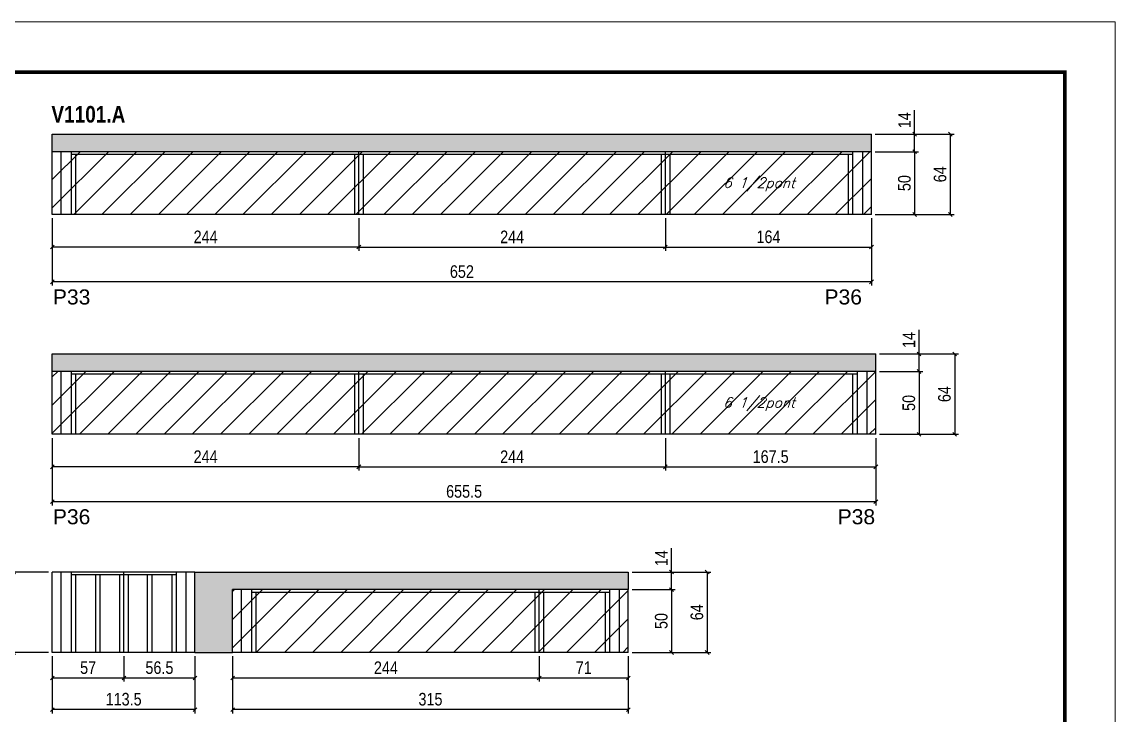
# Model space of a CAD drawing. Extents: x 3309 to 9563, y -2522 to 14608.
# Drawn here: x 5523 to 6393, y 12907 to 13459 of the extents above; entities that cross this region are included whole.
import ezdxf

# ---------------------------------------------------------------- set-up
doc = ezdxf.new("R2010")
doc.units = 0
doc.linetypes.add('DASHED', pattern=[0.75, 0.5, -0.25])
for name, color, linetype in [('5', 5, 'Continuous'), ('COTA', 241, 'Continuous'), ('NOMENCLATURA', 7, 'Continuous'), ('Painéis', 200, 'Continuous'), ('SARR_2.2x7', 40, 'Continuous'), ('SARR_3.5x7', 81, 'Continuous'), ('texto', 7, 'Continuous')]:
    doc.layers.add(name, color=color, linetype=linetype)
for name, color, linetype, lineweight in [('Folhas', 255, 'Continuous', 9), ('Hachura', 251, 'Continuous', 9), ('SARRAFO DE PRESSAO', 251, 'DASHED', 9)]:
    doc.layers.add(name, color=color, linetype=linetype, lineweight=lineweight)
doc.styles.add('COTA TECNICA', font='techl___.ttf', dxfattribs={"height": 10})
doc.styles.add('Romans', font='romans.shx')
doc.styles.get("Standard").update_dxf_attribs({"font": 'arial.ttf'})
doc.styles.add('TECNICA', font='techb___.ttf', dxfattribs={"height": 10})
doc.dimstyles.new('PAINEL', dxfattribs={"dimtxt": 10, "dimasz": 3, "dimexe": 3, "dimexo": 3, "dimgap": 3, "dimtad": 1, "dimdec": 1, "dimzin": 12, "dimdsep": 46, "dimtxsty": 'COTA TECNICA', "dimblk1": 'OBLIQUE', "dimblk2": 'OBLIQUE', "dimsah": 1, "dimcen": 0.9, "dimclrd": 4, "dimclre": 4, "dimclrt": 240, "dimadec": 1, "dimazin": 3, "dimtfac": 1, "dimtdec": 1, "dimtmove": 0, "dimatfit": 3, "dimfxl": 1, "dimtolj": 1, "dimtzin": 12, "dimarcsym": 0})

# ---------------------------------------------------------------- blocks, each defined once
blk = doc.blocks.new('9999999999')
at = {"layer": 'Folhas'}
blk.add_lwpolyline([(98138.98, 34190.21), (99623.98, 34190.21), (99623.98, 35240.21), (98138.98, 35240.21)], close=True, dxfattribs=at)
at = {"layer": 'Folhas', "color": 30, "const_width": 3}
blk.add_lwpolyline([(98213.98, 34230.21), (99583.98, 34230.21), (99583.98, 35200.21), (98213.98, 35200.21)], close=True, dxfattribs=at)
blk = doc.blocks.new('_Oblique')
at = {"color": 0, "linetype": 'ByBlock', "lineweight": -2}
blk.add_line((-0.5, -0.5), (0.5, 0.5), dxfattribs=at)
blk = doc.blocks.new('*D21')
at = {"layer": 'COTA', "color": 4, "linetype": 'ByBlock', "lineweight": -2, "transparency": 16777216}
for p, q in [((5546.93, 13302.9), (5546.93, 13276.98)), ((5790.93, 13302.9), (5790.93, 13276.98)), ((5790.93, 13279.98), (5546.93, 13279.98))]:
    blk.add_line(p, q, dxfattribs=at)
at = {"layer": 'Defpoints', "color": 0, "linetype": 'ByBlock', "transparency": 16777216}
for p in [(5546.93, 13305.9), (5790.93, 13305.9), (5546.93, 13279.98)]:
    blk.add_point(p, dxfattribs=at)
at = {"layer": 'COTA', "color": 4, "linetype": 'ByBlock', "lineweight": -2, "transparency": 16777216, "xscale": 3, "yscale": 3, "zscale": 3, "rotation": 180}
blk.add_blockref('_Oblique', (5546.93, 13279.98), dxfattribs=at)
at = {"layer": 'COTA', "color": 4, "linetype": 'ByBlock', "lineweight": -2, "transparency": 16777216, "xscale": 3, "yscale": 3, "zscale": 3}
blk.add_blockref('_Oblique', (5790.93, 13279.98), dxfattribs=at)
at = {"layer": 'COTA', "color": 240, "linetype": 'ByBlock', "transparency": 16777216, "insert": (5668.93, 13288.06), "char_height": 10, "attachment_point": 5, "style": 'COTA TECNICA'}
blk.add_mtext('\\A1;244', dxfattribs=at)
blk = doc.blocks.new('*D33')
at = {"layer": 'COTA', "color": 4, "linetype": 'ByBlock', "lineweight": -2, "transparency": 16777216}
for p, q in [((5546.93, 13302.9), (5546.93, 13249.27)), ((6198.93, 13302.9), (6198.93, 13249.27)), ((6198.93, 13252.27), (5546.93, 13252.27))]:
    blk.add_line(p, q, dxfattribs=at)
at = {"layer": 'Defpoints', "color": 0, "linetype": 'ByBlock', "transparency": 16777216}
for p in [(5546.93, 13305.9), (6198.93, 13305.9), (5546.93, 13252.27)]:
    blk.add_point(p, dxfattribs=at)
at = {"layer": 'COTA', "color": 4, "linetype": 'ByBlock', "lineweight": -2, "transparency": 16777216, "xscale": 3, "yscale": 3, "zscale": 3, "rotation": 180}
blk.add_blockref('_Oblique', (5546.93, 13252.27), dxfattribs=at)
at = {"layer": 'COTA', "color": 4, "linetype": 'ByBlock', "lineweight": -2, "transparency": 16777216, "xscale": 3, "yscale": 3, "zscale": 3}
blk.add_blockref('_Oblique', (6198.93, 13252.27), dxfattribs=at)
at = {"layer": 'COTA', "color": 240, "linetype": 'ByBlock', "transparency": 16777216, "insert": (5872.93, 13260.38), "char_height": 10, "attachment_point": 5, "style": 'COTA TECNICA'}
blk.add_mtext('\\A1;652', dxfattribs=at)
blk = doc.blocks.new('*D22')
at = {"layer": 'COTA', "color": 4, "lineweight": -2, "transparency": 16777216}
for p, q in [((5790.93, 13302.9), (5790.93, 13276.98)), ((6034.93, 13302.9), (6034.93, 13276.98)), ((5790.93, 13279.98), (6034.93, 13279.98))]:
    blk.add_line(p, q, dxfattribs=at)
at = {"layer": 'Defpoints', "color": 0, "transparency": 16777216}
for p in [(5790.93, 13305.9, 0), (6034.93, 13305.9, 0), (6034.93, 13279.98)]:
    blk.add_point(p, dxfattribs=at)
at = {"layer": 'COTA', "color": 4, "lineweight": -2, "transparency": 16777216, "xscale": 3, "yscale": 3, "zscale": 3, "rotation": 180}
blk.add_blockref('_Oblique', (5790.93, 13279.98), dxfattribs=at)
at = {"layer": 'COTA', "color": 4, "lineweight": -2, "transparency": 16777216, "xscale": 3, "yscale": 3, "zscale": 3}
blk.add_blockref('_Oblique', (6034.93, 13279.98), dxfattribs=at)
at = {"layer": 'COTA', "color": 240, "transparency": 16777216, "insert": (5912.93, 13288.06), "char_height": 10, "attachment_point": 5, "style": 'COTA TECNICA'}
blk.add_mtext('\\A1;244', dxfattribs=at)
blk = doc.blocks.new('*D23')
at = {"layer": 'COTA', "color": 4, "lineweight": -2, "transparency": 16777216}
for p, q in [((6201.93, 13369.9), (6264.65, 13369.9)), ((6261.65, 13369.9), (6261.65, 13305.9)), ((6201.93, 13305.9), (6264.65, 13305.9))]:
    blk.add_line(p, q, dxfattribs=at)
at = {"layer": 'Defpoints', "color": 0, "transparency": 16777216}
for p in [(6198.93, 13369.9, 0), (6198.93, 13305.9, 0), (6261.65, 13305.9)]:
    blk.add_point(p, dxfattribs=at)
at = {"layer": 'COTA', "color": 4, "lineweight": -2, "transparency": 16777216, "xscale": 3, "yscale": 3, "zscale": 3}
for p, rotation in [((6261.65, 13369.9), 90), ((6261.65, 13305.9), 270)]:
    blk.add_blockref('_Oblique', p, dxfattribs=dict(at, rotation=rotation))
at = {"layer": 'COTA', "color": 240, "transparency": 16777216, "insert": (6253.55, 13337.9), "char_height": 10, "attachment_point": 5, "rotation": 90, "style": 'COTA TECNICA'}
blk.add_mtext('\\A1;64', dxfattribs=at)
blk = doc.blocks.new('*D34')
at = {"layer": 'COTA', "color": 4, "lineweight": -2, "transparency": 16777216}
for p, q in [((6034.93, 13302.9), (6034.93, 13276.98)), ((6198.93, 13302.9), (6198.93, 13276.98)), ((6034.93, 13279.98), (6198.93, 13279.98))]:
    blk.add_line(p, q, dxfattribs=at)
at = {"layer": 'Defpoints', "color": 0, "transparency": 16777216}
for p in [(6034.93, 13305.9, 0), (6198.93, 13305.9, 0), (6198.93, 13279.98)]:
    blk.add_point(p, dxfattribs=at)
at = {"layer": 'COTA', "color": 4, "lineweight": -2, "transparency": 16777216, "xscale": 3, "yscale": 3, "zscale": 3, "rotation": 180}
blk.add_blockref('_Oblique', (6034.93, 13279.98), dxfattribs=at)
at = {"layer": 'COTA', "color": 4, "lineweight": -2, "transparency": 16777216, "xscale": 3, "yscale": 3, "zscale": 3}
blk.add_blockref('_Oblique', (6198.93, 13279.98), dxfattribs=at)
at = {"layer": 'COTA', "color": 240, "transparency": 16777216, "insert": (6116.93, 13288.09), "char_height": 10, "attachment_point": 5, "style": 'COTA TECNICA'}
blk.add_mtext('\\A1;164', dxfattribs=at)
blk = doc.blocks.new('*D35')
at = {"layer": 'COTA', "color": 4, "lineweight": -2, "transparency": 16777216}
for p, q in [((6201.93, 13355.9), (6236.29, 13355.9)), ((6233.29, 13355.9), (6233.29, 13305.9)), ((6201.93, 13305.9), (6236.29, 13305.9))]:
    blk.add_line(p, q, dxfattribs=at)
at = {"layer": 'Defpoints', "color": 0, "transparency": 16777216}
for p in [(6198.93, 13355.9, 0), (6198.93, 13305.9, 0), (6233.29, 13305.9)]:
    blk.add_point(p, dxfattribs=at)
at = {"layer": 'COTA', "color": 4, "lineweight": -2, "transparency": 16777216, "xscale": 3, "yscale": 3, "zscale": 3}
for p, rotation in [((6233.29, 13355.9), 90), ((6233.29, 13305.9), 270)]:
    blk.add_blockref('_Oblique', p, dxfattribs=dict(at, rotation=rotation))
at = {"layer": 'COTA', "color": 240, "transparency": 16777216, "insert": (6225.18, 13330.9), "char_height": 10, "attachment_point": 5, "rotation": 90, "style": 'COTA TECNICA'}
blk.add_mtext('\\A1;50', dxfattribs=at)
blk = doc.blocks.new('*D36')
at = {"layer": 'COTA', "color": 4, "lineweight": -2, "transparency": 16777216}
for p, q in [((6233.29, 13369.9), (6233.29, 13389.02)), ((6201.93, 13369.9), (6236.29, 13369.9)), ((6233.29, 13355.9), (6233.29, 13369.9)), ((6201.93, 13355.9), (6236.29, 13355.9))]:
    blk.add_line(p, q, dxfattribs=at)
at = {"layer": 'Defpoints', "color": 0, "transparency": 16777216}
for p in [(6198.93, 13369.9, 0), (6233.29, 13369.9), (6198.93, 13355.9, 0)]:
    blk.add_point(p, dxfattribs=at)
at = {"layer": 'COTA', "color": 4, "lineweight": -2, "transparency": 16777216, "xscale": 3, "yscale": 3, "zscale": 3}
for p, rotation in [((6233.29, 13369.9), 90), ((6233.29, 13355.9), 270)]:
    blk.add_blockref('_Oblique', p, dxfattribs=dict(at, rotation=rotation))
at = {"layer": 'COTA', "color": 240, "transparency": 16777216, "insert": (6225.22, 13380.96), "char_height": 10, "attachment_point": 5, "rotation": 90, "style": 'COTA TECNICA'}
blk.add_mtext('\\A1;14', dxfattribs=at)
blk = doc.blocks.new('*D24')
at = {"layer": 'COTA', "color": 4, "linetype": 'ByBlock', "lineweight": -2, "transparency": 16777216}
for p, q in [((5546.93, 13127.89), (5546.93, 13101.97)), ((5790.93, 13127.89), (5790.93, 13101.97)), ((5790.93, 13104.97), (5546.93, 13104.97))]:
    blk.add_line(p, q, dxfattribs=at)
at = {"layer": 'Defpoints', "color": 0, "linetype": 'ByBlock', "transparency": 16777216}
for p in [(5546.93, 13130.89), (5790.93, 13130.89), (5546.93, 13104.97)]:
    blk.add_point(p, dxfattribs=at)
at = {"layer": 'COTA', "color": 4, "linetype": 'ByBlock', "lineweight": -2, "transparency": 16777216, "xscale": 3, "yscale": 3, "zscale": 3, "rotation": 180}
blk.add_blockref('_Oblique', (5546.93, 13104.97), dxfattribs=at)
at = {"layer": 'COTA', "color": 4, "linetype": 'ByBlock', "lineweight": -2, "transparency": 16777216, "xscale": 3, "yscale": 3, "zscale": 3}
blk.add_blockref('_Oblique', (5790.93, 13104.97), dxfattribs=at)
at = {"layer": 'COTA', "color": 240, "linetype": 'ByBlock', "transparency": 16777216, "insert": (5668.93, 13113.05), "char_height": 10, "attachment_point": 5, "style": 'COTA TECNICA'}
blk.add_mtext('\\A1;244', dxfattribs=at)
blk = doc.blocks.new('*D37')
at = {"layer": 'COTA', "color": 4, "linetype": 'ByBlock', "lineweight": -2, "transparency": 16777216}
for p, q in [((5546.93, 13127.89), (5546.93, 13074.26)), ((6202.43, 13127.89), (6202.43, 13074.26)), ((6202.43, 13077.26), (5546.93, 13077.26))]:
    blk.add_line(p, q, dxfattribs=at)
at = {"layer": 'Defpoints', "color": 0, "linetype": 'ByBlock', "transparency": 16777216}
for p in [(5546.93, 13130.89), (6202.43, 13130.89), (5546.93, 13077.26)]:
    blk.add_point(p, dxfattribs=at)
at = {"layer": 'COTA', "color": 4, "linetype": 'ByBlock', "lineweight": -2, "transparency": 16777216, "xscale": 3, "yscale": 3, "zscale": 3, "rotation": 180}
blk.add_blockref('_Oblique', (5546.93, 13077.26), dxfattribs=at)
at = {"layer": 'COTA', "color": 4, "linetype": 'ByBlock', "lineweight": -2, "transparency": 16777216, "xscale": 3, "yscale": 3, "zscale": 3}
blk.add_blockref('_Oblique', (6202.43, 13077.26), dxfattribs=at)
at = {"layer": 'COTA', "color": 240, "linetype": 'ByBlock', "transparency": 16777216, "insert": (5874.68, 13085.37), "char_height": 10, "attachment_point": 5, "style": 'COTA TECNICA'}
blk.add_mtext('\\A1;655.5', dxfattribs=at)
blk = doc.blocks.new('*D25')
at = {"layer": 'COTA', "color": 4, "lineweight": -2, "transparency": 16777216}
for p, q in [((5790.93, 13127.89), (5790.93, 13101.97)), ((6034.93, 13127.89), (6034.93, 13101.97)), ((5790.93, 13104.97), (6034.93, 13104.97))]:
    blk.add_line(p, q, dxfattribs=at)
at = {"layer": 'Defpoints', "color": 0, "transparency": 16777216}
for p in [(5790.93, 13130.89, 0), (6034.93, 13130.89, 0), (6034.93, 13104.97)]:
    blk.add_point(p, dxfattribs=at)
at = {"layer": 'COTA', "color": 4, "lineweight": -2, "transparency": 16777216, "xscale": 3, "yscale": 3, "zscale": 3, "rotation": 180}
blk.add_blockref('_Oblique', (5790.93, 13104.97), dxfattribs=at)
at = {"layer": 'COTA', "color": 4, "lineweight": -2, "transparency": 16777216, "xscale": 3, "yscale": 3, "zscale": 3}
blk.add_blockref('_Oblique', (6034.93, 13104.97), dxfattribs=at)
at = {"layer": 'COTA', "color": 240, "transparency": 16777216, "insert": (5912.93, 13113.05), "char_height": 10, "attachment_point": 5, "style": 'COTA TECNICA'}
blk.add_mtext('\\A1;244', dxfattribs=at)
blk = doc.blocks.new('*D26')
at = {"layer": 'COTA', "color": 4, "lineweight": -2, "transparency": 16777216}
for p, q in [((6205.43, 13194.89), (6268.15, 13194.89)), ((6265.15, 13194.89), (6265.15, 13130.89)), ((6205.43, 13130.89), (6268.15, 13130.89))]:
    blk.add_line(p, q, dxfattribs=at)
at = {"layer": 'Defpoints', "color": 0, "transparency": 16777216}
for p in [(6202.43, 13194.89, 0), (6202.43, 13130.89, 0), (6265.15, 13130.89)]:
    blk.add_point(p, dxfattribs=at)
at = {"layer": 'COTA', "color": 4, "lineweight": -2, "transparency": 16777216, "xscale": 3, "yscale": 3, "zscale": 3}
for p, rotation in [((6265.15, 13194.89), 90), ((6265.15, 13130.89), 270)]:
    blk.add_blockref('_Oblique', p, dxfattribs=dict(at, rotation=rotation))
at = {"layer": 'COTA', "color": 240, "transparency": 16777216, "insert": (6257.05, 13162.89), "char_height": 10, "attachment_point": 5, "rotation": 90, "style": 'COTA TECNICA'}
blk.add_mtext('\\A1;64', dxfattribs=at)
blk = doc.blocks.new('*D38')
at = {"layer": 'COTA', "color": 4, "lineweight": -2, "transparency": 16777216}
for p, q in [((6034.93, 13127.89), (6034.93, 13101.97)), ((6202.43, 13127.89), (6202.43, 13101.97)), ((6034.93, 13104.97), (6202.43, 13104.97))]:
    blk.add_line(p, q, dxfattribs=at)
at = {"layer": 'Defpoints', "color": 0, "transparency": 16777216}
for p in [(6034.93, 13130.89, 0), (6202.43, 13130.89, 0), (6202.43, 13104.97)]:
    blk.add_point(p, dxfattribs=at)
at = {"layer": 'COTA', "color": 4, "lineweight": -2, "transparency": 16777216, "xscale": 3, "yscale": 3, "zscale": 3, "rotation": 180}
blk.add_blockref('_Oblique', (6034.93, 13104.97), dxfattribs=at)
at = {"layer": 'COTA', "color": 4, "lineweight": -2, "transparency": 16777216, "xscale": 3, "yscale": 3, "zscale": 3}
blk.add_blockref('_Oblique', (6202.43, 13104.97), dxfattribs=at)
at = {"layer": 'COTA', "color": 240, "transparency": 16777216, "insert": (6118.68, 13113.08), "char_height": 10, "attachment_point": 5, "style": 'COTA TECNICA'}
blk.add_mtext('\\A1;167.5', dxfattribs=at)
blk = doc.blocks.new('*D39')
at = {"layer": 'COTA', "color": 4, "lineweight": -2, "transparency": 16777216}
for p, q in [((6205.43, 13180.89), (6239.79, 13180.89)), ((6236.79, 13180.89), (6236.79, 13130.89)), ((6205.43, 13130.89), (6239.79, 13130.89))]:
    blk.add_line(p, q, dxfattribs=at)
at = {"layer": 'Defpoints', "color": 0, "transparency": 16777216}
for p in [(6202.43, 13180.89, 0), (6202.43, 13130.89, 0), (6236.79, 13130.89)]:
    blk.add_point(p, dxfattribs=at)
at = {"layer": 'COTA', "color": 4, "lineweight": -2, "transparency": 16777216, "xscale": 3, "yscale": 3, "zscale": 3}
for p, rotation in [((6236.79, 13180.89), 90), ((6236.79, 13130.89), 270)]:
    blk.add_blockref('_Oblique', p, dxfattribs=dict(at, rotation=rotation))
at = {"layer": 'COTA', "color": 240, "transparency": 16777216, "insert": (6228.68, 13155.89), "char_height": 10, "attachment_point": 5, "rotation": 90, "style": 'COTA TECNICA'}
blk.add_mtext('\\A1;50', dxfattribs=at)
blk = doc.blocks.new('*D40')
at = {"layer": 'COTA', "color": 4, "lineweight": -2, "transparency": 16777216}
for p, q in [((6236.79, 13194.89), (6236.79, 13214.01)), ((6205.43, 13194.89), (6239.79, 13194.89)), ((6236.79, 13180.89), (6236.79, 13194.89)), ((6205.43, 13180.89), (6239.79, 13180.89))]:
    blk.add_line(p, q, dxfattribs=at)
at = {"layer": 'Defpoints', "color": 0, "transparency": 16777216}
for p in [(6202.43, 13194.89, 0), (6236.79, 13194.89), (6202.43, 13180.89, 0)]:
    blk.add_point(p, dxfattribs=at)
at = {"layer": 'COTA', "color": 4, "lineweight": -2, "transparency": 16777216, "xscale": 3, "yscale": 3, "zscale": 3}
for p, rotation in [((6236.79, 13194.89), 90), ((6236.79, 13180.89), 270)]:
    blk.add_blockref('_Oblique', p, dxfattribs=dict(at, rotation=rotation))
at = {"layer": 'COTA', "color": 240, "transparency": 16777216, "insert": (6228.72, 13205.95), "char_height": 10, "attachment_point": 5, "rotation": 90, "style": 'COTA TECNICA'}
blk.add_mtext('\\A1;14', dxfattribs=at)
blk = doc.blocks.new('*D41')
at = {"layer": 'COTA', "color": 4, "linetype": 'ByBlock', "lineweight": -2, "transparency": 16777216}
for p, q in [((5546.93, 12954.21), (5546.93, 12908.71)), ((5660.43, 12954.21), (5660.43, 12908.71)), ((5660.43, 12911.71), (5546.93, 12911.71))]:
    blk.add_line(p, q, dxfattribs=at)
at = {"layer": 'Defpoints', "color": 0, "linetype": 'ByBlock', "transparency": 16777216}
for p in [(5546.93, 12957.21), (5660.43, 12957.21), (5546.93, 12911.71)]:
    blk.add_point(p, dxfattribs=at)
at = {"layer": 'COTA', "color": 4, "linetype": 'ByBlock', "lineweight": -2, "transparency": 16777216, "xscale": 3, "yscale": 3, "zscale": 3, "rotation": 180}
blk.add_blockref('_Oblique', (5546.93, 12911.71), dxfattribs=at)
at = {"layer": 'COTA', "color": 4, "linetype": 'ByBlock', "lineweight": -2, "transparency": 16777216, "xscale": 3, "yscale": 3, "zscale": 3}
blk.add_blockref('_Oblique', (5660.43, 12911.71), dxfattribs=at)
at = {"layer": 'COTA', "color": 240, "linetype": 'ByBlock', "transparency": 16777216, "insert": (5603.68, 12919.93), "char_height": 10, "attachment_point": 5, "style": 'COTA TECNICA'}
blk.add_mtext('\\A1;113.5', dxfattribs=at)
blk = doc.blocks.new('*D42')
at = {"layer": 'COTA', "color": 4, "lineweight": -2, "transparency": 16777216}
for p, q in [((5546.93, 12954.21), (5546.93, 12933.96)), ((5603.93, 12954.21), (5603.93, 12933.96)), ((5546.93, 12936.96), (5603.93, 12936.96))]:
    blk.add_line(p, q, dxfattribs=at)
at = {"layer": 'Defpoints', "color": 0, "transparency": 16777216}
for p in [(5546.93, 12957.21), (5603.93, 12957.21), (5603.93, 12936.96)]:
    blk.add_point(p, dxfattribs=at)
at = {"layer": 'COTA', "color": 4, "lineweight": -2, "transparency": 16777216, "xscale": 3, "yscale": 3, "zscale": 3, "rotation": 180}
blk.add_blockref('_Oblique', (5546.93, 12936.96), dxfattribs=at)
at = {"layer": 'COTA', "color": 4, "lineweight": -2, "transparency": 16777216, "xscale": 3, "yscale": 3, "zscale": 3}
blk.add_blockref('_Oblique', (5603.93, 12936.96), dxfattribs=at)
at = {"layer": 'COTA', "color": 240, "transparency": 16777216, "insert": (5575.43, 12945.07), "char_height": 10, "attachment_point": 5, "style": 'COTA TECNICA'}
blk.add_mtext('\\A1;57', dxfattribs=at)
blk = doc.blocks.new('*D43')
at = {"layer": 'COTA', "color": 4, "lineweight": -2, "transparency": 16777216}
for p, q in [((5603.93, 12954.21), (5603.93, 12933.96)), ((5660.43, 12954.21), (5660.43, 12933.96)), ((5603.93, 12936.96), (5660.43, 12936.96))]:
    blk.add_line(p, q, dxfattribs=at)
at = {"layer": 'Defpoints', "color": 0, "transparency": 16777216}
for p in [(5603.93, 12957.21), (5660.43, 12957.21), (5660.43, 12936.96)]:
    blk.add_point(p, dxfattribs=at)
at = {"layer": 'COTA', "color": 4, "lineweight": -2, "transparency": 16777216, "xscale": 3, "yscale": 3, "zscale": 3, "rotation": 180}
blk.add_blockref('_Oblique', (5603.93, 12936.96), dxfattribs=at)
at = {"layer": 'COTA', "color": 4, "lineweight": -2, "transparency": 16777216, "xscale": 3, "yscale": 3, "zscale": 3}
blk.add_blockref('_Oblique', (5660.43, 12936.96), dxfattribs=at)
at = {"layer": 'COTA', "color": 240, "transparency": 16777216, "insert": (5632.18, 12945.07), "char_height": 10, "attachment_point": 5, "style": 'COTA TECNICA'}
blk.add_mtext('\\A1;56.5', dxfattribs=at)
blk = doc.blocks.new('*D44')
at = {"layer": 'COTA', "color": 4, "linetype": 'ByBlock', "lineweight": -2, "transparency": 16777216}
for p, q in [((5690.43, 12954.21), (5690.43, 12908.71)), ((6005.39, 12954.21), (6005.39, 12908.71)), ((6005.39, 12911.71), (5690.43, 12911.71))]:
    blk.add_line(p, q, dxfattribs=at)
at = {"layer": 'Defpoints', "color": 0, "linetype": 'ByBlock', "transparency": 16777216}
for p in [(5690.43, 12957.21), (6005.39, 12957.21), (5690.43, 12911.71)]:
    blk.add_point(p, dxfattribs=at)
at = {"layer": 'COTA', "color": 4, "linetype": 'ByBlock', "lineweight": -2, "transparency": 16777216, "xscale": 3, "yscale": 3, "zscale": 3, "rotation": 180}
blk.add_blockref('_Oblique', (5690.43, 12911.71), dxfattribs=at)
at = {"layer": 'COTA', "color": 4, "linetype": 'ByBlock', "lineweight": -2, "transparency": 16777216, "xscale": 3, "yscale": 3, "zscale": 3}
blk.add_blockref('_Oblique', (6005.39, 12911.71), dxfattribs=at)
at = {"layer": 'COTA', "color": 240, "linetype": 'ByBlock', "transparency": 16777216, "insert": (5847.91, 12919.93), "char_height": 10, "attachment_point": 5, "style": 'COTA TECNICA'}
blk.add_mtext('\\A1;315', dxfattribs=at)
blk = doc.blocks.new('*D45')
at = {"layer": 'COTA', "color": 4, "lineweight": -2, "transparency": 16777216}
for p, q in [((5690.43, 12954.21), (5690.43, 12933.96)), ((5934.43, 12954.21), (5934.43, 12933.96)), ((5690.43, 12936.96), (5934.43, 12936.96))]:
    blk.add_line(p, q, dxfattribs=at)
at = {"layer": 'Defpoints', "color": 0, "transparency": 16777216}
for p in [(5690.43, 12957.21), (5934.43, 12957.21), (5934.43, 12936.96)]:
    blk.add_point(p, dxfattribs=at)
at = {"layer": 'COTA', "color": 4, "lineweight": -2, "transparency": 16777216, "xscale": 3, "yscale": 3, "zscale": 3, "rotation": 180}
blk.add_blockref('_Oblique', (5690.43, 12936.96), dxfattribs=at)
at = {"layer": 'COTA', "color": 4, "lineweight": -2, "transparency": 16777216, "xscale": 3, "yscale": 3, "zscale": 3}
blk.add_blockref('_Oblique', (5934.43, 12936.96), dxfattribs=at)
at = {"layer": 'COTA', "color": 240, "transparency": 16777216, "insert": (5812.43, 12945.04), "char_height": 10, "attachment_point": 5, "style": 'COTA TECNICA'}
blk.add_mtext('\\A1;244', dxfattribs=at)
blk = doc.blocks.new('*D46')
at = {"layer": 'COTA', "color": 4, "lineweight": -2, "transparency": 16777216}
for p, q in [((5934.43, 12954.21), (5934.43, 12933.96)), ((6005.39, 12954.21), (6005.39, 12933.96)), ((5934.43, 12936.96), (6005.39, 12936.96))]:
    blk.add_line(p, q, dxfattribs=at)
at = {"layer": 'Defpoints', "color": 0, "transparency": 16777216}
for p in [(5934.43, 12957.21), (6005.39, 12957.21), (6005.39, 12936.96)]:
    blk.add_point(p, dxfattribs=at)
at = {"layer": 'COTA', "color": 4, "lineweight": -2, "transparency": 16777216, "xscale": 3, "yscale": 3, "zscale": 3, "rotation": 180}
blk.add_blockref('_Oblique', (5934.43, 12936.96), dxfattribs=at)
at = {"layer": 'COTA', "color": 4, "lineweight": -2, "transparency": 16777216, "xscale": 3, "yscale": 3, "zscale": 3}
blk.add_blockref('_Oblique', (6005.39, 12936.96), dxfattribs=at)
at = {"layer": 'COTA', "color": 240, "transparency": 16777216, "insert": (5969.91, 12945.04), "char_height": 10, "attachment_point": 5, "style": 'COTA TECNICA'}
blk.add_mtext('\\A1;71', dxfattribs=at)
blk = doc.blocks.new('*D27')
at = {"layer": 'COTA', "color": 4, "lineweight": -2, "transparency": 16777216}
for p, q in [((6008.39, 13021.21), (6071.11, 13021.21)), ((6068.11, 13021.21), (6068.11, 12957.21)), ((6008.39, 12957.21), (6071.11, 12957.21))]:
    blk.add_line(p, q, dxfattribs=at)
at = {"layer": 'Defpoints', "color": 0, "transparency": 16777216}
for p in [(6005.39, 13021.21, 0), (6005.39, 12957.21, 0), (6068.11, 12957.21)]:
    blk.add_point(p, dxfattribs=at)
at = {"layer": 'COTA', "color": 4, "lineweight": -2, "transparency": 16777216, "xscale": 3, "yscale": 3, "zscale": 3}
for p, rotation in [((6068.11, 13021.21), 90), ((6068.11, 12957.21), 270)]:
    blk.add_blockref('_Oblique', p, dxfattribs=dict(at, rotation=rotation))
at = {"layer": 'COTA', "color": 240, "transparency": 16777216, "insert": (6060.01, 12989.21), "char_height": 10, "attachment_point": 5, "rotation": 90, "style": 'COTA TECNICA'}
blk.add_mtext('\\A1;64', dxfattribs=at)
blk = doc.blocks.new('*D28')
at = {"layer": 'COTA', "color": 4, "lineweight": -2, "transparency": 16777216}
for p, q in [((6008.39, 13007.21), (6042.75, 13007.21)), ((6039.75, 13007.21), (6039.75, 12957.21)), ((6008.39, 12957.21), (6042.75, 12957.21))]:
    blk.add_line(p, q, dxfattribs=at)
at = {"layer": 'Defpoints', "color": 0, "transparency": 16777216}
for p in [(6005.39, 13007.21, 0), (6005.39, 12957.21, 0), (6039.75, 12957.21)]:
    blk.add_point(p, dxfattribs=at)
at = {"layer": 'COTA', "color": 4, "lineweight": -2, "transparency": 16777216, "xscale": 3, "yscale": 3, "zscale": 3}
for p, rotation in [((6039.75, 13007.21), 90), ((6039.75, 12957.21), 270)]:
    blk.add_blockref('_Oblique', p, dxfattribs=dict(at, rotation=rotation))
at = {"layer": 'COTA', "color": 240, "transparency": 16777216, "insert": (6031.64, 12982.21), "char_height": 10, "attachment_point": 5, "rotation": 90, "style": 'COTA TECNICA'}
blk.add_mtext('\\A1;50', dxfattribs=at)
blk = doc.blocks.new('*D29')
at = {"layer": 'COTA', "color": 4, "lineweight": -2, "transparency": 16777216}
for p, q in [((6039.75, 13021.21), (6039.75, 13040.32)), ((6008.39, 13021.21), (6042.75, 13021.21)), ((6039.75, 13007.21), (6039.75, 13021.21)), ((6008.39, 13007.21), (6042.75, 13007.21))]:
    blk.add_line(p, q, dxfattribs=at)
at = {"layer": 'Defpoints', "color": 0, "transparency": 16777216}
for p in [(6005.39, 13021.21, 0), (6039.75, 13021.21), (6005.39, 13007.21, 0)]:
    blk.add_point(p, dxfattribs=at)
at = {"layer": 'COTA', "color": 4, "lineweight": -2, "transparency": 16777216, "xscale": 3, "yscale": 3, "zscale": 3}
for p, rotation in [((6039.75, 13021.21), 90), ((6039.75, 13007.21), 270)]:
    blk.add_blockref('_Oblique', p, dxfattribs=dict(at, rotation=rotation))
at = {"layer": 'COTA', "color": 240, "transparency": 16777216, "insert": (6031.68, 13032.27), "char_height": 10, "attachment_point": 5, "rotation": 90, "style": 'COTA TECNICA'}
blk.add_mtext('\\A1;14', dxfattribs=at)
blk = doc.blocks.new('*D2779')
at = {"layer": 'COTA', "color": 4, "lineweight": -2, "transparency": 16777216}
for p, q in [((5543.93, 13021.21), (5513.18, 13021.21)), ((5516.18, 13021.21), (5516.18, 12957.21)), ((5543.93, 12957.21), (5513.18, 12957.21))]:
    blk.add_line(p, q, dxfattribs=at)
at = {"layer": 'Defpoints', "color": 0, "transparency": 16777216}
for p in [(5546.93, 13021.21, 0), (5516.18, 12957.21), (5546.93, 12957.21, 0)]:
    blk.add_point(p, dxfattribs=at)
at = {"layer": 'COTA', "color": 4, "lineweight": -2, "transparency": 16777216, "xscale": 3, "yscale": 3, "zscale": 3}
for p, rotation in [((5516.18, 13021.21), 90), ((5516.18, 12957.21), 270)]:
    blk.add_blockref('_Oblique', p, dxfattribs=dict(at, rotation=rotation))
at = {"layer": 'COTA', "color": 240, "transparency": 16777216, "insert": (5508.07, 12989.21), "char_height": 10, "attachment_point": 5, "rotation": 90, "style": 'COTA TECNICA'}
blk.add_mtext('\\A1;64', dxfattribs=at)

msp = doc.modelspace()

# ---------------------------------------------------------------- hatches: boundary and pattern name
at = {"layer": 'COTA'}
h = msp.add_hatch(dxfattribs=at)
h.set_pattern_fill('AR-CONC', color=256, scale=0.03)
h.set_pattern_definition([(50, (-1379.811, 93.8925), (5.4655401, -0.4781726), [0.5715, -6.2865]), (355, (-1379.811, 93.8925), (-1.0573026, 5.7317054), [0.4572, -5.0292175]), (100.451445, (-1379.3557, 93.8527), (4.4082374, 5.2535326), [0.4857003, -5.3427073]), (46.1842, (-1379.811, 95.4165), (8.1323712, -1.2612698), [0.85725, -9.42975]), (96.63556, (-1379.1334, 95.3114), (7.122124, 7.4227837), [0.7285507, -8.0140682]), (351.18415, (-1379.811, 95.4165), (7.122124, 7.4227837), [0.685799, -7.543792]), (21, (-1379.049, 95.0355), (4.5484317, -3.067956), [0.5715, -6.2865]), (326, (-1379.049, 95.0355), (1.8540609, 5.525639), [0.4572, -5.0292]), (71.451445, (-1378.67, 94.78), (6.4024926, 2.457683), [0.4857003, -5.3426981]), (37.5, (-1379.8111, 93.8925), (0.0926581, 2.53665117), [0, -4.96824, 0, -5.1054, 0, -5.04825]), (7.5, (-1379.811, 93.8925), (2.00458988, 3.00541724), [0, -2.91084, 0, -4.85394, 0, -1.92405]), (327.5, (-1381.5104, 93.8925), (4.06771786, -0.17186232), [0, -1.905, 0, -5.9436, 0, -7.8867]), (317.5, (-1382.2724, 93.8925), (4.44387544, 0.7627947), [0, -2.4765, 0, -3.94716, 0, -5.6007])])
h.paths.add_polyline_path([(6198.93, 13355.9), (6198.93, 13369.9), (5546.93, 13369.9), (5546.93, 13355.9)])
h = msp.add_hatch(dxfattribs=at)
h.set_pattern_fill('AR-CONC', color=256, scale=0.03)
h.set_pattern_definition([(50, (-1379.811, -81.118), (5.4655401, -0.4781726), [0.5715, -6.2865]), (355, (-1379.811, -81.118), (-1.0573026, 5.7317054), [0.4572, -5.0292175]), (100.451445, (-1379.3557, -81.158), (4.4082374, 5.2535326), [0.4857003, -5.3427073]), (46.1842, (-1379.811, -79.594), (8.1323712, -1.2612698), [0.85725, -9.42975]), (96.63556, (-1379.1334, -79.699), (7.122124, 7.4227837), [0.7285507, -8.0140682]), (351.18415, (-1379.811, -79.594), (7.122124, 7.4227837), [0.685799, -7.543792]), (21, (-1379.049, -79.975), (4.5484317, -3.067956), [0.5715, -6.2865]), (326, (-1379.049, -79.975), (1.8540609, 5.525639), [0.4572, -5.0292]), (71.451445, (-1378.67, -80.2306), (6.4024926, 2.457683), [0.4857003, -5.3426981]), (37.5, (-1379.8111, -81.118), (0.0926581, 2.53665117), [0, -4.96824, 0, -5.1054, 0, -5.04825]), (7.5, (-1379.811, -81.118), (2.00458988, 3.00541724), [0, -2.91084, 0, -4.85394, 0, -1.92405]), (327.5, (-1381.5104, -81.118), (4.06771786, -0.17186232), [0, -1.905, 0, -5.9436, 0, -7.8867]), (317.5, (-1382.2724, -81.118), (4.44387544, 0.7627947), [0, -2.4765, 0, -3.94716, 0, -5.6007])])
h.paths.add_polyline_path([(6202.43, 13180.89), (6202.43, 13194.89), (5546.93, 13194.89), (5546.93, 13180.89)])
h = msp.add_hatch(dxfattribs=at)
h.set_pattern_fill('AR-CONC', color=256, scale=0.03)
h.set_pattern_definition([(50, (138.2383, 0), (5.46554, -0.4781726), [0.5715, -6.2865]), (355, (138.238, 0), (-1.0573026, 5.7317054), [0.4572, -5.0292175]), (100.451445, (138.6937, -0.04), (4.4082374, 5.2535326), [0.4857003, -5.3427073]), (46.1842, (138.238, 1.524), (8.1323712, -1.2612698), [0.85725, -9.42975]), (96.63556, (138.916, 1.419), (7.122124, 7.4227837), [0.7285507, -8.0140682]), (351.18415, (138.238, 1.524), (7.122124, 7.4227837), [0.685799, -7.543792]), (21, (139.0003, 1.143), (4.5484317, -3.067956), [0.5715, -6.2865]), (326, (139, 1.143), (1.8540609, 5.525639), [0.4572, -5.0292]), (71.451445, (139.3793, 0.8873), (6.4024926, 2.457683), [0.4857003, -5.3426981]), (37.5, (138.2383, 0), (0.0926581, 2.53665117), [0, -4.96824, 0, -5.1054, 0, -5.04825]), (7.5, (138.2383, 0), (2.0045899, 3.00541724), [0, -2.91084, 0, -4.85394, 0, -1.92405]), (327.5, (136.539, 0), (4.06771786, -0.17186232), [0, -1.905, 0, -5.9436, 0, -7.8867]), (317.5, (135.777, 0), (4.4438754, 0.7627947), [0, -2.4765, 0, -3.94716, 0, -5.6007])])
h.paths.add_polyline_path([(5690.43, 13007.21), (6005.39, 13007.21), (6005.39, 13021.21), (5660.43, 13021.21), (5660.43, 12957.21), (5690.43, 12957.21)])
at = {"layer": 'Hachura'}
h = msp.add_hatch(dxfattribs=at)
h.set_pattern_fill('ANSI31', color=256, scale=5)
h.set_pattern_definition([(45, (138.238, 0), (-11.22532, 11.22532), [])])
h.paths.add_polyline_path([(5790.93, 13355.9), (5546.93, 13355.9), (5546.93, 13305.9), (5790.93, 13305.9)])
h.paths.add_polyline_path([(6198.93, 13355.9), (5790.93, 13355.9), (5790.93, 13305.9), (6198.93, 13305.9)])
h.paths.add_polyline_path([(6202.43, 13180.89), (5790.93, 13180.89), (5790.93, 13130.89), (6202.43, 13130.89)])
h.paths.add_polyline_path([(5790.93, 13180.89), (5546.93, 13180.89), (5546.93, 13130.89), (5790.93, 13130.89)])
h.paths.add_polyline_path([(5934.43, 13007.21), (5690.43, 13007.21), (5690.43, 12957.21), (5934.43, 12957.21)])
h.paths.add_polyline_path([(6005.39, 13007.21), (5934.43, 13007.21), (5934.43, 12957.21), (6005.39, 12957.21)])

# ---------------------------------------------------------------- linework, layer by layer
at = {"layer": 'COTA'}
for p, q in [((5546.93, 13355.9, 0), (5546.93, 13369.9, 0)), ((5546.93, 13369.9, 0), (6198.93, 13369.9, 0)), ((6198.93, 13355.9, 0), (6198.93, 13369.9, 0)), ((5546.93, 13180.89, 0), (5546.93, 13194.89, 0)), ((5546.93, 13194.89, 0), (6202.43, 13194.89, 0)), ((6202.43, 13180.89, 0), (6202.43, 13194.89, 0)), ((5660.43, 13021.21, 0), (6005.39, 13021.21, 0)), ((6005.39, 13021.21, 0), (6005.39, 13007.21, 0)), ((5660.43, 12957.21, 0), (5690.43, 12957.21, 0))]:
    msp.add_line(p, q, dxfattribs=at)
at = {"layer": 'Painéis', "linetype": 'ByBlock'}
for p, q in [((6198.93, 13355.9, 0), (5546.93, 13355.9, 0)), ((5546.93, 13305.9, 0), (5546.93, 13355.9, 0)), ((5790.93, 13305.9, 0), (5790.93, 13355.9, 0)), ((6034.93, 13305.9, 0), (6034.93, 13355.9, 0)), ((6198.93, 13305.9, 0), (6198.93, 13355.9, 0)), ((6198.93, 13305.9, 0), (5546.93, 13305.9, 0)), ((6202.43, 13180.89, 0), (5546.93, 13180.89, 0)), ((5546.93, 13130.89, 0), (5546.93, 13180.89, 0)), ((5790.93, 13130.89, 0), (5790.93, 13180.89, 0)), ((6034.93, 13130.89, 0), (6034.93, 13180.89, 0)), ((6202.43, 13130.89, 0), (6202.43, 13180.89, 0)), ((6202.43, 13130.89, 0), (5546.93, 13130.89, 0)), ((5660.43, 13021.21, 0), (5546.93, 13021.21, 0)), ((5546.93, 12957.21, 0), (5546.93, 13021.21, 0)), ((5603.93, 12957.21, 0), (5603.93, 13021.21, 0)), ((5660.43, 12957.21, 0), (5660.43, 13021.21, 0)), ((6005.39, 13007.21, 0), (5690.43, 13007.21, 0)), ((5690.43, 12957.21, 0), (5690.43, 13007.21, 0)), ((5934.43, 12957.21, 0), (5934.43, 13007.21, 0)), ((6005.39, 12957.21, 0), (6005.39, 13007.21, 0)), ((5660.43, 12957.21, 0), (5546.93, 12957.21, 0)), ((6005.39, 12957.21, 0), (5690.43, 12957.21, 0))]:
    msp.add_line(p, q, dxfattribs=at)
at = {"layer": 'SARR_2.2x7', "linetype": 'Continuous'}
for p, q in [((5553.93, 13305.9, 0), (5553.93, 13355.9, 0)), ((5790.93, 13353.7, 0), (5561.93, 13353.7, 0)), ((6034.93, 13353.7, 0), (5790.93, 13353.7, 0)), ((6183.93, 13353.7, 0), (6034.93, 13353.7, 0)), ((6191.93, 13305.9, 0), (6191.93, 13355.9, 0)), ((5553.93, 13130.89, 0), (5553.93, 13180.89, 0)), ((5790.93, 13178.69, 0), (5561.93, 13178.69, 0)), ((6034.93, 13178.69, 0), (5790.93, 13178.69, 0)), ((6187.43, 13178.69, 0), (6034.93, 13178.69, 0)), ((6195.43, 13130.89, 0), (6195.43, 13180.89, 0)), ((5553.93, 12957.21, 0), (5553.93, 13021.21, 0)), ((5603.93, 13019.01, 0), (5561.93, 13019.01, 0)), ((5645.43, 13019.01, 0), (5603.93, 13019.01, 0)), ((5653.43, 12957.21, 0), (5653.43, 13021.21, 0)), ((5697.43, 12957.21, 0), (5697.43, 13007.21, 0)), ((5934.43, 13005.01, 0), (5705.43, 13005.01, 0)), ((5990.39, 13005.01, 0), (5934.43, 13005.01, 0)), ((5998.39, 12957.21, 0), (5998.39, 13007.21, 0))]:
    msp.add_line(p, q, dxfattribs=at)
at = {"layer": 'SARR_3.5x7'}
for p, q in [((5561.93, 13355.9, 0), (5561.93, 13305.9, 0)), ((5565.43, 13353.7, 0), (5565.43, 13305.9, 0)), ((5787.43, 13353.7, 0), (5787.43, 13305.9, 0)), ((5794.43, 13353.7, 0), (5794.43, 13305.9, 0)), ((6031.43, 13353.7, 0), (6031.43, 13305.9, 0)), ((6038.43, 13353.7, 0), (6038.43, 13305.9, 0)), ((6180.43, 13353.7, 0), (6180.43, 13305.9, 0)), ((6183.93, 13355.9, 0), (6183.93, 13305.9, 0)), ((5561.93, 13180.89, 0), (5561.93, 13130.89, 0)), ((5565.43, 13178.69, 0), (5565.43, 13130.89, 0)), ((5787.43, 13178.69, 0), (5787.43, 13130.89, 0)), ((5794.43, 13178.69, 0), (5794.43, 13130.89, 0)), ((6031.43, 13178.69, 0), (6031.43, 13130.89, 0)), ((6038.43, 13178.69, 0), (6038.43, 13130.89, 0)), ((6183.93, 13178.69, 0), (6183.93, 13130.89, 0)), ((6187.43, 13180.89, 0), (6187.43, 13130.89, 0)), ((5561.93, 13021.21, 0), (5561.93, 12957.21, 0)), ((5565.43, 13019.01, 0), (5565.43, 12957.21, 0)), ((5581.3, 13019.01, 0), (5581.3, 12957.21, 0)), ((5584.8, 13019.01, 0), (5584.8, 12957.21, 0)), ((5600.43, 13019.01, 0), (5600.43, 12957.21, 0)), ((5607.43, 13019.01, 0), (5607.43, 12957.21, 0)), ((5622.55, 13019.01, 0), (5622.55, 12957.21, 0)), ((5626.05, 13019.01, 0), (5626.05, 12957.21, 0)), ((5641.93, 13019.01, 0), (5641.93, 12957.21, 0)), ((5645.43, 13021.21, 0), (5645.43, 12957.21, 0)), ((5705.43, 13007.21, 0), (5705.43, 12957.21, 0)), ((5708.93, 13005.01, 0), (5708.93, 12957.21, 0)), ((5930.93, 13005.01, 0), (5930.93, 12957.21, 0)), ((5937.93, 13005.01, 0), (5937.93, 12957.21, 0)), ((5986.89, 13005.01, 0), (5986.89, 12957.21, 0)), ((5990.39, 13007.21, 0), (5990.39, 12957.21, 0))]:
    msp.add_line(p, q, dxfattribs=at)

# ---------------------------------------------------------------- block references
at = {"layer": 'SARRAFO DE PRESSAO', "color": 6, "linetype": 'ByBlock'}
msp.add_blockref('9999999999', (-93231.11, -21780.92), dxfattribs=at)

# ---------------------------------------------------------------- texts
at = {"layer": '5', "linetype": 'Continuous'}
for s, p in [('P33', (5547.38, 13234.26, 0)), ('P36', (6161.53, 13234.26, 0)), ('P36', (5547.38, 13059.25, 0)), ('P38', (6172.01, 13059.25, 0))]:
    msp.add_text(s, height=12, rotation=0.00004, dxfattribs=at).set_placement(p)
at = {"layer": 'NOMENCLATURA', "style": 'TECNICA'}
msp.add_text('V1101.A', height=13.2, dxfattribs=at).set_placement((5546.21, 13379.09, 0))
at = {"layer": 'texto', "color": 2, "char_height": 8, "attachment_point": 5, "style": 'Romans'}
for insert in [(6109.43, 13329.9, 0), (6109.43, 13154.89, 0)]:
    msp.add_mtext('{\\Q19;\\C256;6 1/2pont}', dxfattribs=dict(at, insert=insert))

# ---------------------------------------------------------------- dimensions: what is measured, and where the dimension line sits
at = {"layer": 'COTA'}
for base, p1, p2, picture, middle in [((6233.29, 13369.9), (6198.93, 13355.9, 0), (6198.93, 13369.9, 0), '*D36', (6225.22, 13380.96)), ((6261.65, 13305.9), (6198.93, 13369.9, 0), (6198.93, 13305.9, 0), '*D23', (6253.55, 13337.9)), ((6233.29, 13305.9), (6198.93, 13355.9, 0), (6198.93, 13305.9, 0), '*D35', (6225.18, 13330.9)), ((6236.79, 13194.89), (6202.43, 13180.89, 0), (6202.43, 13194.89, 0), '*D40', (6228.72, 13205.95)), ((6265.15, 13130.89), (6202.43, 13194.89, 0), (6202.43, 13130.89, 0), '*D26', (6257.05, 13162.89)), ((6236.79, 13130.89), (6202.43, 13180.89, 0), (6202.43, 13130.89, 0), '*D39', (6228.68, 13155.89)), ((6039.75, 13021.21), (6005.39, 13007.21, 0), (6005.39, 13021.21, 0), '*D29', (6031.68, 13032.27)), ((5516.18, 12957.21), (5546.93, 13021.21, 0), (5546.93, 12957.21, 0), '*D2779', (5508.07, 12989.21)), ((6068.11, 12957.21), (6005.39, 13021.21, 0), (6005.39, 12957.21, 0), '*D27', (6060.01, 12989.21)), ((6039.75, 12957.21), (6005.39, 13007.21, 0), (6005.39, 12957.21, 0), '*D28', (6031.64, 12982.21))]:
    dim = msp.add_linear_dim(base=base, p1=p1, p2=p2, angle=90, dimstyle='PAINEL', dxfattribs=at)
    dim.commit()
    dim.dimension.update_dxf_attribs({"geometry": picture, "text_midpoint": middle})
at = {"layer": 'COTA', "linetype": 'ByBlock'}
for base, p1, p2, picture, middle in [((5546.93, 13279.98, 0), (5790.93, 13305.9, 0), (5546.93, 13305.9, 0), '*D21', (5668.93, 13288.06, 0)), ((5546.93, 13104.97, 0), (5790.93, 13130.89, 0), (5546.93, 13130.89, 0), '*D24', (5668.93, 13113.05, 0))]:
    dim = msp.add_linear_dim(base=base, p1=p1, p2=p2, angle=180, dimstyle='PAINEL', override={"dimtmove": 1}, dxfattribs=at)
    dim.commit()
    dim.dimension.update_dxf_attribs({"geometry": picture, "text_midpoint": middle})
for base, p1, p2, picture, middle in [((5546.93, 13252.27, 0), (6198.93, 13305.9, 0), (5546.93, 13305.9, 0), '*D33', (5872.93, 13260.38, 0)), ((5546.93, 13077.26, 0), (6202.43, 13130.89, 0), (5546.93, 13130.89, 0), '*D37', (5874.68, 13085.37, 0)), ((5546.93, 12911.71, 0), (5660.43, 12957.21, 0), (5546.93, 12957.21, 0), '*D41', (5603.68, 12919.93, 0)), ((5690.43, 12911.71, 0), (6005.39, 12957.21, 0), (5690.43, 12957.21, 0), '*D44', (5847.91, 12919.93, 0))]:
    dim = msp.add_linear_dim(base=base, p1=p1, p2=p2, angle=180, dimstyle='PAINEL', dxfattribs=at)
    dim.commit()
    dim.dimension.update_dxf_attribs({"geometry": picture, "text_midpoint": middle})
at = {"layer": 'COTA'}
for base, p1, p2, picture, middle in [((6034.93, 13279.98), (5790.93, 13305.9, 0), (6034.93, 13305.9, 0), '*D22', (5912.93, 13288.06)), ((6198.93, 13279.98), (6034.93, 13305.9, 0), (6198.93, 13305.9, 0), '*D34', (6116.93, 13288.09)), ((6034.93, 13104.97), (5790.93, 13130.89, 0), (6034.93, 13130.89, 0), '*D25', (5912.93, 13113.05)), ((6202.43, 13104.97), (6034.93, 13130.89, 0), (6202.43, 13130.89, 0), '*D38', (6118.68, 13113.08)), ((5603.93, 12936.96, 0), (5546.93, 12957.21, 0), (5603.93, 12957.21, 0), '*D42', (5575.43, 12945.07, 0)), ((5934.43, 12936.96, 0), (5690.43, 12957.21, 0), (5934.43, 12957.21, 0), '*D45', (5812.43, 12945.04, 0))]:
    dim = msp.add_linear_dim(base=base, p1=p1, p2=p2, dimstyle='PAINEL', dxfattribs=at)
    dim.commit()
    dim.dimension.update_dxf_attribs({"geometry": picture, "text_midpoint": middle})
for base, p1, p2, picture, middle in [((5660.43, 12936.96, 0), (5603.93, 12957.21, 0), (5660.43, 12957.21, 0), '*D43', (5632.18, 12945.07, 0)), ((6005.39, 12936.96, 0), (5934.43, 12957.21, 0), (6005.39, 12957.21, 0), '*D46', (5969.91, 12945.04, 0))]:
    dim = msp.add_linear_dim(base=base, p1=p1, p2=p2, dimstyle='PAINEL', override={"dimtmove": 1}, dxfattribs=at)
    dim.commit()
    dim.dimension.update_dxf_attribs({"geometry": picture, "text_midpoint": middle})

doc.saveas('drawing.dxf')
